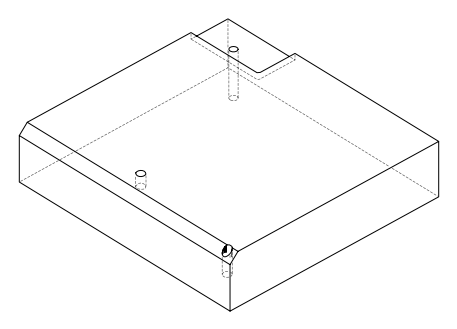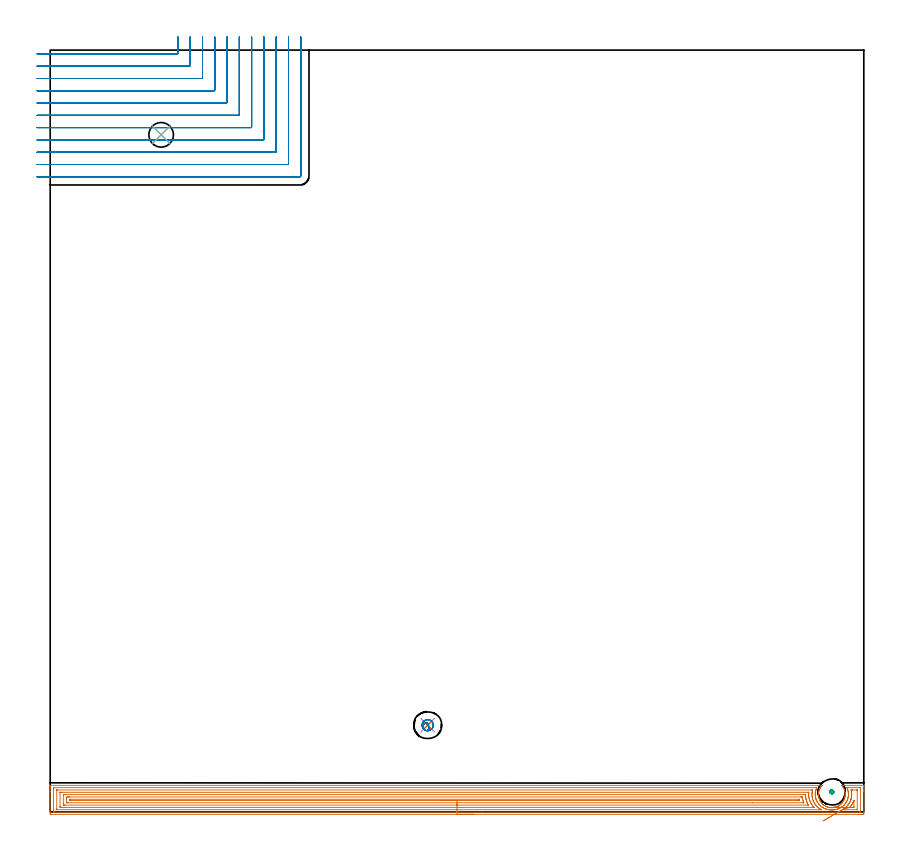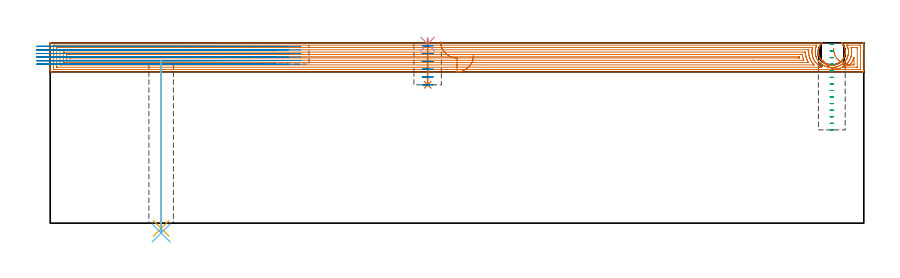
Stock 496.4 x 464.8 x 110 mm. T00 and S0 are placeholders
(PLAN: 8 operations, 7 tool changes, 54.6 min)
(1 AREA_MILL | FG_CHAMFER_SURFACE | UGT0205_001 | 27.68 min | 77715 mm3)
(2 MILL_CORNER_NOTCH_RECTANGULAR | CORNER_NOTCH_RECTANGULAR | NXT0201_010 | Follow Part, ap 2.5, ae 75% | 24.46 min | 168838 mm3)
(3 MILL_BLIND_HOLE_FROM_SOLID_MATERIAL | STEP1POCKET | UGT0201_132 | Spiral | 0.62 min | 9949 mm3)
(4 SPOT_DRILL | STEP1POCKET_1 | NXT0321_9005460120000 | 0.03 min | 2 mm3)
(5 DRILL_THROUGH_HOLE_FROM_SOLID_MATERIAL | STEP1HOLE | NXT0301_065 | 0.41 min | 6678 mm3)
(6 DRILL_TO_ENLARGE_THROUGH_HOLE | STEP1HOLE | UGT0301_041 | 0.42 min | 10411 mm3)
(7 DRILL_BLIND_HOLE_INTO_CENTER | STEP1POCKET_1 | NXT0301_128 | 0.11 min | 2748 mm3)
(8 MILL_ROUGH_BLIND_HOLE_CONTOUR | STEP1POCKET_1 | NXT0201_010 | Spiral | 0.86 min | 2908 mm3)
(TOOL UGT0205_001 | Chamfer Mill 20 x 3 x 45 deg. | D20 FL50 Z2)
(TOOL NXT0201_010 | ENDMILL 10mm [2P460-1000-NA 1630] | D10 FL30 Z6)
(TOOL UGT0201_132 | Carbide End Mill 14.0 | D14 FL30 Z4)
(TOOL NXT0321_9005460120000 | NC Spot Drill, 142deg, 12mm, Carbide, Uncoated | D12 PA142 FL30 Z2)
(TOOL NXT0301_065 | Carbide Drill 9.4mm [860.1-0940-075A1-MM 2214] | D9.4 PA140 FL98 Z2)
(TOOL UGT0301_041 | Twist Drill 15 mm | D15 PA118 FL114 Z2)
(TOOL NXT0301_128 | Carbide Drill 12mm [861.1-1200-036A1-GP GC34] | D12 PA150 FL37.4 Z2)
(OP 1 AREA_MILL)
G17 G21 G94 G90
T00 M6
G54
G17 G0 G90 X258.2 Y-1.5 S1061 M3
G43 Z120. H0
Z102.3
G94 G1 X258.162 Z101.428 F250.
X258.048 Z100.564
X257.859 Z99.712
X257.597 Z98.88
X257.263 Z98.074
X256.86 Z97.3
X256.392 Z96.564
X255.86 Z95.872
X255.271 Z95.229
X254.628 Z94.64
X253.936 Z94.109
X253.2 Z93.64
X252.426 Z93.237
X251.62 Z92.903
X250.788 Z92.641
X249.936 Z92.452
X249.072 Z92.338
X248.2 Z92.3
X0.624
X0.157 Y-1.495 Z92.303
X0.009 Y-1.492 Z92.306
X0. Y-1.034 Z92.764
Y12.47 Z106.266
Y14.851 Z108.646
Y15.551 Z109.35
Y15.831 Z109.63
X0.007 Y16.19 Z109.981
X0.008 Y16.197 Z109.988
X0.177 Y16.2 Z110.
X470.75
X470.874 Y16.195 Z109.991
X470.875 Y16.189 Z109.986
X470.8 Y16.101 Z109.9
X470.75 Y16.043 Z109.843
X470.607 Y15.876 Z109.676
X470.435 Y15.656 Z109.456
X470.275 Y15.437 Z109.237
X470.015 Y15.045 Z108.845
X469.771 Y14.646 Z108.446
X469.724 Y14.559 Z108.359
X469.512 Y14.123 Z107.923
X469.324 Y13.68 Z107.48
X469.166 Y13.243 Z107.043
X469.038 Y12.802 Z106.602
X468.878 Y12.124 Z105.924
X468.846 Y11.924 Z105.724
X468.795 Y11.485 Z105.285
X468.764 Y11.046 Z104.846
X468.758 Y10.606 Z104.406
X468.776 Y10.167 Z103.967
X468.817 Y9.728 Z103.528
X468.876 Y9.289 Z103.089
X468.973 Y8.842 Z102.642
X469.086 Y8.411 Z102.211
X469.229 Y7.969 Z101.769
X469.398 Y7.533 Z101.333
X469.576 Y7.141 Z100.941
X469.771 Y6.755 Z100.555
X469.829 Y6.654 Z100.454
X470.11 Y6.211 Z100.008
X470.411 Y5.776 Z99.576
X470.56 Y5.585 Z99.383
X470.665 Y5.457 Z99.256
X471.184 Y4.899 Z98.696
X471.367 Y4.722 Z98.52
X471.558 Y4.551 Z98.349
X471.893 Y4.28 Z98.078
X472.091 Y4.132 Z97.928
X472.237 Y4.021 Z97.818
X472.343 Y3.946 Z97.745
X472.452 Y3.875 Z97.674
X472.894 Y3.614 Z97.412
X473.345 Y3.376 Z97.173
X473.432 Y3.337 Z97.134
X473.64 Y3.242 Z97.04
X473.859 Y3.143 Z96.939
X474.047 Y3.07 Z96.868
X474.238 Y3.002 Z96.801
X474.684 Y2.867 Z96.665
X475.132 Y2.753 Z96.551
X475.219 Y2.737 Z96.533
X475.578 Y2.667 Z96.465
X475.892 Y2.624 Z96.42
X476.025 Y2.607 Z96.401
X476.113 Y2.601 Z96.391
X476.472 Y2.569 Z96.365
X476.57 Y2.565 Z96.362
X476.651 Y2.563 Z96.356
X476.919 Y2.552 Z96.351
X477.307 Y2.572 Z96.36
X477.366 Y2.574 Z96.364
X477.812 Y2.611 Z96.406
X477.9 Y2.624 Z96.418
X478.26 Y2.674 Z96.471
X478.558 Y2.732 Z96.531
X478.706 Y2.761 Z96.56
X478.818 Y2.79 Z96.589
X479.154 Y2.878 Z96.675
X479.599 Y3.017 Z96.814
X479.94 Y3.142 Z96.941
X480.492 Y3.395 Z97.193
X480.582 Y3.444 Z97.239
X480.943 Y3.635 Z97.434
X481.386 Y3.9 Z97.7
X481.562 Y4.02 Z97.82
X481.926 Y4.295 Z98.094
X482.279 Y4.584 Z98.383
X482.369 Y4.668 Z98.467
X482.616 Y4.898 Z98.697
X482.901 Y5.194 Z98.994
X483.142 Y5.465 Z99.265
X483.173 Y5.5 Z99.3
X483.387 Y5.776 Z99.576
X483.562 Y6.026 Z99.825
X483.69 Y6.21 Z100.009
X483.97 Y6.655 Z100.454
X484.066 Y6.821 Z100.621
X484.125 Y6.94 Z100.74
X484.242 Y7.174 Z100.974
X484.403 Y7.533 Z101.333
X484.571 Y7.969 Z101.769
X484.714 Y8.411 Z102.211
X484.828 Y8.849 Z102.649
X484.922 Y9.289 Z103.089
X484.96 Y9.492 Z103.292
X485.022 Y10.167 Z103.967
X485.042 Y10.606 Z104.406
X485.036 Y11.046 Z104.846
X485.006 Y11.478 Z105.278
X484.957 Y11.924 Z105.724
X484.762 Y12.802 Z106.602
X484.634 Y13.243 Z107.043
X484.476 Y13.68 Z107.48
X484.288 Y14.123 Z107.923
X484.078 Y14.559 Z108.359
X483.805 Y15.013 Z108.813
X483.525 Y15.437 Z109.237
X483.365 Y15.656 Z109.456
X483.263 Y15.788 Z109.588
X483.194 Y15.876 Z109.676
X483.087 Y16.001 Z109.8
X482.937 Y16.175 Z109.973
X482.934 Y16.182 Z109.979
X482.928 Y16.194 Z109.992
X483.263 Y16.2 Z110.
X496.223
X496.392 Y16.197 Z109.988
X496.393 Y16.19 Z109.981
X496.4 Y15.83 Z109.63
Y15.551 Z109.35
Y14.851 Z108.646
Y13.619 Z107.416
Y13.086 Z106.881
Y12.47 Z106.266
Y-0.418 Z93.379
X496.395 Y-1.034 Z92.764
X496.39 Y-1.492 Z92.306
X496.243 Y-1.495 Z92.303
X495.776 Y-1.499 Z92.301
X495.304 Y-1.5 Z92.3
X248.2
Y-0.086 Z93.714
X2.412 Y-0.085 Z93.715
X2.344
X2.031 Y-0.079 Z93.721
X2.01 Y0.023 Z93.823
X2.003 Y0.252 Z94.052
X2.001 Y0.731 Z94.531
X2. Y1.138 Z94.938
X2.001 Y13.969 Z107.769
X2.003 Y14.372 Z108.172
X2.01 Y14.774 Z108.574
X2.412 Y14.784 Z108.584
X2.479 Y14.785 Z108.585
X467.242
X467.559 Y14.781 Z108.581
X467.705 Y14.779 Z108.579
X467.372 Y13.969 Z107.769
X467.318 Y13.828 Z107.628
X467.175 Y13.415 Z107.215
X467.102 Y13.159 Z106.959
X467.083 Y13.086 Z106.886
X466.935 Y12.441 Z106.241
X466.888 Y12.204 Z106.004
X466.82 Y11.672 Z105.472
X466.791 Y11.321 Z105.121
X466.771 Y10.838 Z104.638
X466.774 Y10.439 Z104.239
X466.803 Y9.924 Z103.724
X466.841 Y9.556 Z103.356
X466.943 Y8.903 Z102.703
X466.996 Y8.674 Z102.474
X467.175 Y7.978 Z101.778
X467.235 Y7.791 Z101.591
X467.265 Y7.703 Z101.503
X467.457 Y7.218 Z101.018
X467.591 Y6.909 Z100.709
X467.71 Y6.652 Z100.452
X467.985 Y6.109 Z99.909
X468.036 Y6.026 Z99.826
X468.069 Y5.975 Z99.775
X468.633 Y5.144 Z98.944
X468.963 Y4.727 Z98.527
X469.394 Y4.261 Z98.061
X469.856 Y3.802 Z97.602
X470.363 Y3.379 Z97.179
X470.75 Y3.083 Z96.883
X470.998 Y2.908 Z96.708
X471.611 Y2.529 Z96.329
X471.669 Y2.496 Z96.296
X472.241 Y2.204 Z96.004
X472.538 Y2.067 Z95.867
X472.829 Y1.937 Z95.737
X473.282 Y1.761 Z95.561
X473.432 Y1.712 Z95.512
X473.749 Y1.614 Z95.414
X474.325 Y1.462 Z95.262
X474.531 Y1.41 Z95.21
X475.219 Y1.282 Z95.082
X475.611 Y1.227 Z95.027
X476.113 Y1.18 Z94.98
X476.579 Y1.153 Z94.953
X477.007 Y1.146 Z94.946
X477.463 Y1.163 Z94.963
X477.9 Y1.198 Z94.998
X478.279 Y1.24 Z95.04
X478.794 Y1.317 Z95.117
X479.045 Y1.366 Z95.166
X479.336 Y1.426 Z95.226
X479.688 Y1.512 Z95.312
X479.77 Y1.533 Z95.333
X480.053 Y1.614 Z95.414
X480.507 Y1.761 Z95.561
X480.582 Y1.788 Z95.588
X481.092 Y1.992 Z95.792
X481.476 Y2.168 Z95.968
X481.7 Y2.275 Z96.075
X482.121 Y2.496 Z96.296
X482.315 Y2.604 Z96.404
X482.369 Y2.636 Z96.436
X482.737 Y2.859 Z96.659
X483.263 Y3.238 Z97.038
X483.344 Y3.299 Z97.099
X483.443 Y3.379 Z97.179
X483.83 Y3.702 Z97.502
X484.157 Y4. Z97.8
X484.289 Y4.131 Z97.931
X484.414 Y4.261 Z98.061
X484.716 Y4.592 Z98.392
X485.051 Y4.984 Z98.784
X485.121 Y5.074 Z98.874
X485.171 Y5.144 Z98.944
X485.483 Y5.599 Z99.399
X485.758 Y6.026 Z99.826
X485.829 Y6.141 Z99.941
X485.944 Y6.341 Z100.141
X486.13 Y6.726 Z100.526
X486.211 Y6.909 Z100.709
X486.394 Y7.347 Z101.147
X486.555 Y7.791 Z101.591
X486.624 Y8.003 Z101.803
X486.812 Y8.674 Z102.474
X486.818 Y8.694 Z102.494
X486.838 Y8.789 Z102.589
X486.952 Y9.444 Z103.244
X486.964 Y9.556 Z103.356
X487.02 Y10.259 Z104.059
X487.025 Y10.439 Z104.239
X487.024 Y11.138 Z104.938
X487.01 Y11.321 Z105.121
X486.934 Y12.109 Z105.909
X486.916 Y12.204 Z106.004
X486.838 Y12.568 Z106.368
X486.712 Y13.086 Z106.886
X486.669 Y13.253 Z107.053
X486.426 Y13.969 Z107.769
X486.145 Y14.653 Z108.453
X486.11 Y14.748 Z108.548
X486.1 Y14.78 Z108.58
X486.115 Y14.781 Z108.581
X486.218 Y14.783 Z108.583
X486.425 Y14.785 Z108.585
X486.838 Y14.786 Z108.586
X493.988 Y14.785 Z108.585
X494.056
X494.369 Y14.779 Z108.579
X494.39 Y14.677 Z108.477
X494.397 Y14.448 Z108.248
X494.399 Y13.969 Z107.769
X494.4 Y13.563 Z107.363
X494.399 Y0.731 Z94.531
X494.397 Y0.328 Z94.128
X494.39 Y-0.075 Z93.725
X493.988 Y-0.084 Z93.716
X493.921 Y-0.085 Z93.715
X263.454 Y-0.086 Z93.714
X248.2
Y1.328 Z95.128
X4.199 Y1.329 Z95.129
X4.103 Y1.33 Z95.13
X4.027 Y1.333 Z95.133
X4.011 Y1.335 Z95.135
X4.007 Y1.362 Z95.162
X4.004 Y1.417 Z95.217
X4.001 Y1.614 Z95.414
X4. Y1.81 Z95.61
X4.001 Y13.086 Z106.886
X4.002 Y13.281 Z107.081
X4.007 Y13.348 Z107.148
X4.01 Y13.365 Z107.165
X4.02 Y13.367 Z107.167
X4.055 Y13.369 Z107.169
X4.199 Y13.371 Z107.171
X464.494
X465.101 Y13.369 Z107.169
X465.104 Y13.367 Z107.167
X465.11 Y13.361 Z107.161
X465.052 Y13.086 Z106.886
X464.954 Y12.632 Z106.432
X464.88 Y12.204 Z106.004
X464.836 Y11.866 Z105.666
X464.79 Y11.321 Z105.121
X464.777 Y11.042 Z104.842
X464.774 Y10.439 Z104.239
X464.786 Y10.15 Z103.95
X464.836 Y9.556 Z103.356
X464.886 Y9.169 Z102.969
X464.973 Y8.674 Z102.474
X465.122 Y8.054 Z101.854
X465.199 Y7.791 Z101.591
X465.388 Y7.193 Z100.993
X465.497 Y6.909 Z100.709
X465.568 Y6.73 Z100.53
X465.905 Y6.026 Z99.826
X466.281 Y5.348 Z99.148
X466.413 Y5.144 Z98.944
X466.663 Y4.767 Z98.567
X467.04 Y4.261 Z98.061
X467.175 Y4.09 Z97.89
X467.828 Y3.379 Z97.179
X468.069 Y3.139 Z96.939
X468.406 Y2.825 Z96.625
X468.797 Y2.496 Z96.296
X468.963 Y2.364 Z96.164
X469.524 Y1.942 Z95.742
X469.856 Y1.732 Z95.532
X470.345 Y1.428 Z95.228
X470.491 Y1.335 Z95.135
X470.434 Y1.333 Z95.133
X470.144 Y1.33 Z95.13
X469.856 Y1.329 Z95.129
X469.252 Y1.328 Z95.128
X248.2
Y2.743 Z96.543
X6.88
X6.63 Y2.744 Z96.544
X6.132 Y2.748 Z96.548
X6.021 Y2.75 Z96.55
X6.01 Y2.942 Z96.742
X6. Y3.365 Z97.165
Y3.379 Z97.179
X6.001 Y11.865 Z105.665
X6.003 Y11.919 Z105.719
X6.008 Y11.945 Z105.745
X6.012 Y11.95 Z105.75
X6.023 Y11.952 Z105.752
X6.238 Y11.956 Z105.756
X6.88 Y11.957 Z105.757
X7.13
X462.062
X462.706 Y11.954 Z105.754
X462.797 Y11.952 Z105.752
X462.815 Y11.951 Z105.751
X462.809 Y11.795 Z105.595
X462.798 Y11.6 Z105.4
X462.778 Y11.251 Z105.051
X462.768 Y10.439 Z104.239
Y10.378 Z104.178
X462.827 Y9.556 Z103.356
X462.839 Y9.425 Z103.225
X462.959 Y8.674 Z102.474
X463.015 Y8.369 Z102.169
X463.162 Y7.791 Z101.591
X463.347 Y7.159 Z100.959
X463.435 Y6.909 Z100.709
X463.6 Y6.455 Z100.255
X463.793 Y6.026 Z99.826
X463.955 Y5.675 Z99.475
X464.249 Y5.144 Z98.944
X464.494 Y4.717 Z98.517
X464.799 Y4.261 Z98.061
X465.388 Y3.444 Z97.244
X465.443 Y3.379 Z97.179
X465.856 Y2.916 Z96.716
X465.996 Y2.747 Z96.547
X465.99 Y2.746 Z96.546
X465.951 Y2.744 Z96.544
X465.871 Y2.743 Z96.543
X465.71
X248.2
Y4.157 Z97.957
X8.668
X8.562 Y4.159 Z97.959
X8.351 Y4.164 Z97.964
X8.01 Y4.174 Z97.974
X8.008 Y4.261 Z98.061
X8.001 Y4.92 Z98.72
Y10.215 Z104.015
X8.004 Y10.439 Z104.239
X8.007 Y10.52 Z104.32
X8.009 Y10.535 Z104.335
X8.105 Y10.538 Z104.338
X8.246 Y10.541 Z104.341
X8.457 Y10.543 Z104.343
X8.562
X460.131 Y10.542 Z104.342
X460.342 Y10.541 Z104.341
X460.755 Y10.536 Z104.336
X460.762 Y10.439 Z104.239
X460.815 Y9.658 Z103.458
X460.826 Y9.556 Z103.356
X460.919 Y8.795 Z102.595
X460.937 Y8.674 Z102.474
X460.941 Y8.652 Z102.452
X461.035 Y8.181 Z101.981
X461.127 Y7.791 Z101.591
X461.194 Y7.519 Z101.319
X461.384 Y6.909 Z100.709
X461.62 Y6.217 Z100.017
X461.698 Y6.026 Z99.826
X461.812 Y5.758 Z99.558
X462.109 Y5.144 Z98.944
X462.433 Y4.531 Z98.331
X462.582 Y4.261 Z98.061
X462.633 Y4.165 Z97.965
X461.918 Y4.157 Z97.957
X248.2
Y5.571 Z99.371
X10.916
X10.456 Y5.572 Z99.372
X10.018 Y5.575 Z99.375
X10.01 Y5.578 Z99.378
X10.004 Y5.59 Z99.39
X10.001 Y6.026 Z99.826
X10. Y6.476 Z100.276
Y7.791 Z101.591
X10.001 Y8.24 Z102.04
X10.003 Y8.674 Z102.474
X10.007 Y9.117 Z102.917
X10.456 Y9.123 Z102.923
X10.89 Y9.127 Z102.927
X11.349 Y9.128 Z102.928
X11.782 Y9.129 Z102.929
X457.777
X458.237 Y9.128 Z102.928
X458.674 Y9.125 Z102.925
X458.846 Y9.122 Z102.922
X458.892 Y8.91 Z102.71
X458.934 Y8.674 Z102.474
X459.08 Y7.842 Z101.642
X459.092 Y7.791 Z101.591
X459.131 Y7.63 Z101.43
X459.336 Y6.909 Z100.709
X459.418 Y6.625 Z100.425
X459.765 Y5.632 Z99.432
X459.782 Y5.582 Z99.382
X459.744 Y5.578 Z99.378
X459.588 Y5.575 Z99.375
X459.131 Y5.572 Z99.372
X428.701 Y5.571 Z99.371
X248.2
Y6.985 Z100.785
X12.243 Y6.986 Z100.786
X12.164
X12.052 Y6.992 Z100.792
X12.009 Y6.998 Z100.798
X12.004 Y7.022 Z100.822
X12.001 Y7.049 Z100.849
Y7.148 Z100.948
X12.007 Y7.276 Z101.076
X12.036 Y7.708 Z101.508
X12.226 Y7.714 Z101.514
X12.243
X456.528
X456.897 Y7.711 Z101.511
X457.073 Y7.708 Z101.508
X457.111 Y7.566 Z101.366
X457.259 Y6.992 Z100.792
X457.188 Y6.99 Z100.79
X456.45 Y6.986 Z100.786
X456.372 Y6.985 Z100.785
X248.2
X247.328 Z100.823
X246.464 Z100.937
X245.612 Z101.126
X244.78 Z101.388
X243.974 Z101.722
X243.2 Z102.125
X242.464 Z102.594
X241.772 Z103.125
X241.129 Z103.714
X240.54 Z104.357
X240.008 Z105.05
X239.54 Z105.785
X239.137 Z106.559
X238.803 Z107.365
X238.541 Z108.197
X238.352 Z109.049
X238.238 Z109.914
X238.2 Z110.785
G0 Z120.
X471.67 Y-5.463
Z99.542
G1 X472.039 Y-5.247 Z98.781
X472.463 Y-4.998 Z98.061
X472.94 Y-4.719 Z97.386
X473.466 Y-4.411 Z96.762
X474.037 Y-4.076 Z96.193
X474.648 Y-3.718 Z95.684
X475.295 Y-3.339 Z95.239
X475.974 Y-2.942 Z94.861
X476.678 Y-2.529 Z94.553
X477.403 Y-2.104 Z94.317
X478.142 Y-1.671 Z94.155
X478.891 Y-1.232 Z94.069
X479.644 Y-0.791 Z94.058
X480.395 Y-0.352 Z94.124
X481.137 Y0.084 Z94.265
X481.867 Y0.511 Z94.481
X482.577 Y0.927 Z94.77
X483.263 Y1.329 Z95.129
X483.749 Y1.614 Z95.414
X484. Y1.769 Z95.569
X484.157 Y1.871 Z95.671
X484.523 Y2.134 Z95.934
X485.013 Y2.496 Z96.296
X485.034 Y2.513 Z96.313
X485.051 Y2.526 Z96.326
X485.509 Y2.926 Z96.726
X485.944 Y3.33 Z97.13
X485.969 Y3.355 Z97.155
X485.991 Y3.379 Z97.179
X486.392 Y3.82 Z97.62
X486.771 Y4.261 Z98.061
X486.801 Y4.298 Z98.098
X486.838 Y4.346 Z98.146
X487.386 Y5.144 Z98.944
X487.521 Y5.353 Z99.153
X487.732 Y5.694 Z99.494
X487.848 Y5.911 Z99.711
X487.905 Y6.026 Z99.826
X488.131 Y6.514 Z100.314
X488.296 Y6.909 Z100.709
X488.386 Y7.146 Z100.946
X488.611 Y7.791 Z101.591
X488.615 Y7.802 Z101.602
X488.626 Y7.842 Z101.642
X488.793 Y8.509 Z102.309
X488.827 Y8.674 Z102.474
X488.932 Y9.254 Z103.054
X488.963 Y9.556 Z103.356
X489.006 Y10.063 Z103.863
X489.025 Y10.439 Z104.239
Y10.927 Z104.727
X489.012 Y11.321 Z105.121
X488.964 Y11.869 Z105.669
X488.925 Y12.204 Z106.004
X488.78 Y12.934 Z106.734
X488.747 Y13.086 Z106.886
X488.704 Y13.289 Z107.089
X488.694 Y13.343 Z107.143
X488.692 Y13.364 Z107.164
X488.75 Y13.366 Z107.166
X488.942 Y13.369 Z107.169
X489.231 Y13.371 Z107.171
X489.52
X492.201
X492.297 Y13.37 Z107.17
X492.373 Y13.367 Z107.167
X492.389 Y13.365 Z107.165
X492.393 Y13.338 Z107.138
X492.396 Y13.283 Z107.083
X492.399 Y13.086 Z106.886
X492.4 Y12.89 Z106.69
Y1.614 Z95.414
X492.398 Y1.419 Z95.219
X492.393 Y1.352 Z95.152
X492.39 Y1.335 Z95.135
X492.38 Y1.333 Z95.133
X492.345 Y1.331 Z95.131
X492.201 Y1.329 Z95.129
X483.263
X487.823 Y2.75 Z96.55
X488.354 Y3.379 Z97.179
X488.476 Y3.527 Z97.327
X488.626 Y3.718 Z97.518
X489.004 Y4.261 Z98.061
X489.211 Y4.566 Z98.366
X489.52 Y5.048 Z98.848
X489.555 Y5.108 Z98.908
X489.575 Y5.144 Z98.944
X489.777 Y5.531 Z99.331
X489.858 Y5.692 Z99.492
X490.016 Y6.026 Z99.826
X490.062 Y6.132 Z99.932
X490.133 Y6.303 Z100.103
X490.371 Y6.909 Z100.709
X490.376 Y6.919 Z100.719
X490.385 Y6.937 Z100.737
X490.387 Y6.939 Z100.739
X490.398 Y6.924 Z100.724
X490.399 Y6.909 Z100.709
X490.4 Y6.84 Z100.64
Y3.365 Z97.165
X490.39 Y2.942 Z96.742
X490.379 Y2.75 Z96.55
X490.268 Y2.748 Z96.548
X489.77 Y2.744 Z96.544
X488.626 Y2.743 Z96.543
X488.375 Y2.744 Z96.544
X488.039 Y2.747 Z96.547
X487.823 Y2.75 Z96.55
X486.952 Y2.762 Z96.6
X486.089 Y2.773 Z96.725
X485.24 Y2.785 Z96.926
X484.411 Y2.796 Z97.199
X483.61 Y2.807 Z97.544
X482.842 Y2.818 Z97.957
X482.113 Y2.827 Z98.436
X481.428 Y2.837 Z98.977
X480.793 Y2.845 Z99.575
X480.212 Y2.853 Z100.226
X479.691 Y2.86 Z100.925
X479.232 Y2.867 Z101.667
X478.84 Y2.872 Z102.446
X478.517 Y2.876 Z103.257
X478.266 Y2.88 Z104.092
X478.089 Y2.882 Z104.946
X477.987 Y2.884 Z105.813
X477.961 Z106.685
G0 Z120.
M5
M2
(OP 2 MILL_CORNER_NOTCH_RECTANGULAR)
G17 G21 G94 G90
T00 M6
G54
G17 G0 G90 X-8. Y462.5 S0 M3
G43 Z120. H1
Z107.833
G94 G1 X-5. F250.
X77.406 F500.
G3 X77.9 Y462.994 R0.5
G1 Y469.8
Y472.8 F250.
G0 Z120.
X-8. Y455.
Z107.833
G1 X-5.
X84.906 F500.
G3 X85.4 Y455.494 R0.5
G1 Y469.8
Y472.8 F250.
G0 Z120.
X-8. Y447.5
Z107.833
G1 X-5.
X92.406 F500.
G3 X92.9 Y447.994 R0.5
G1 Y469.8
Y472.8 F250.
G0 Z120.
X-8. Y440.
Z107.833
G1 X-5.
X99.905 F500.
G3 X100.4 Y440.495 R0.5
G1 Y469.8
Y472.8 F250.
G0 Z120.
X-8. Y432.5
Z107.833
G1 X-5.
X107.405 F500.
G3 X107.9 Y432.995 R0.5
G1 Y469.8
Y472.8 F250.
G0 Z120.
X-8. Y425.
Z107.833
G1 X-5.
X114.905 F500.
G3 X115.4 Y425.495 R0.5
G1 Y469.8
Y472.8 F250.
G0 Z120.
X-8. Y417.5
Z107.833
G1 X-5.
X122.404 F500.
G3 X122.9 Y417.996 R0.5
G1 Y469.8
Y472.8 F250.
G0 Z120.
X-8. Y410.
Z107.833
G1 X-5.
X129.904 F500.
G3 X130.4 Y410.496 R0.5
G1 Y469.8
Y472.8 F250.
G0 Z120.
X-8. Y402.5
Z107.833
G1 X-5.
X137.404 F500.
G3 X137.9 Y402.996 R0.5
G1 Y469.8
Y472.8 F250.
G0 Z120.
X-8. Y395.
Z107.833
G1 X-5.
X144.904 F500.
G3 X145.4 Y395.496 R0.5
G1 Y469.8
Y472.8 F250.
G0 Z120.
X-8. Y387.5
Z107.833
G1 X-5.
X152.3 F500.
G3 X152.9 Y388.1 R0.6
G1 Y469.8
Y472.8 F250.
G0 Z120.
X-8. Y462.5
Z105.667
G1 X-5.
X77.406 F500.
G3 X77.9 Y462.994 R0.5
G1 Y469.8
Y472.8 F250.
G0 Z120.
X-8. Y455.
Z105.667
G1 X-5.
X84.906 F500.
G3 X85.4 Y455.494 R0.5
G1 Y469.8
Y472.8 F250.
G0 Z120.
X-8. Y447.5
Z105.667
G1 X-5.
X92.406 F500.
G3 X92.9 Y447.994 R0.5
G1 Y469.8
Y472.8 F250.
G0 Z120.
X-8. Y440.
Z105.667
G1 X-5.
X99.905 F500.
G3 X100.4 Y440.495 R0.5
G1 Y469.8
Y472.8 F250.
G0 Z120.
X-8. Y432.5
Z105.667
G1 X-5.
X107.405 F500.
G3 X107.9 Y432.995 R0.5
G1 Y469.8
Y472.8 F250.
G0 Z120.
X-8. Y425.
Z105.667
G1 X-5.
X114.905 F500.
G3 X115.4 Y425.495 R0.5
G1 Y469.8
Y472.8 F250.
G0 Z120.
X-8. Y417.5
Z105.667
G1 X-5.
X122.404 F500.
G3 X122.9 Y417.996 R0.5
G1 Y469.8
Y472.8 F250.
G0 Z120.
X-8. Y410.
Z105.667
G1 X-5.
X129.904 F500.
G3 X130.4 Y410.496 R0.5
G1 Y469.8
Y472.8 F250.
G0 Z120.
X-8. Y402.5
Z105.667
G1 X-5.
X137.404 F500.
G3 X137.9 Y402.996 R0.5
G1 Y469.8
Y472.8 F250.
G0 Z120.
X-8. Y395.
Z105.667
G1 X-5.
X144.904 F500.
G3 X145.4 Y395.496 R0.5
G1 Y469.8
Y472.8 F250.
G0 Z120.
X-8. Y387.5
Z105.667
G1 X-5.
X152.3 F500.
G3 X152.9 Y388.1 R0.6
G1 Y469.8
Y472.8 F250.
G0 Z120.
X-8. Y462.5
Z103.5
G1 X-5.
X77.406 F500.
G3 X77.9 Y462.994 R0.5
G1 Y469.8
Y472.8 F250.
G0 Z120.
X-8. Y455.
Z103.5
G1 X-5.
X84.906 F500.
G3 X85.4 Y455.494 R0.5
G1 Y469.8
Y472.8 F250.
G0 Z120.
X-8. Y447.5
Z103.5
G1 X-5.
X92.406 F500.
G3 X92.9 Y447.994 R0.5
G1 Y469.8
Y472.8 F250.
G0 Z120.
X-8. Y440.
Z103.5
G1 X-5.
X99.905 F500.
G3 X100.4 Y440.495 R0.5
G1 Y469.8
Y472.8 F250.
G0 Z120.
X-8. Y432.5
Z103.5
G1 X-5.
X107.405 F500.
G3 X107.9 Y432.995 R0.5
G1 Y469.8
Y472.8 F250.
G0 Z120.
X-8. Y425.
Z103.5
G1 X-5.
X114.905 F500.
G3 X115.4 Y425.495 R0.5
G1 Y469.8
Y472.8 F250.
G0 Z120.
X-8. Y417.5
Z103.5
G1 X-5.
X122.404 F500.
G3 X122.9 Y417.996 R0.5
G1 Y469.8
Y472.8 F250.
G0 Z120.
X-8. Y410.
Z103.5
G1 X-5.
X129.904 F500.
G3 X130.4 Y410.496 R0.5
G1 Y469.8
Y472.8 F250.
G0 Z120.
X-8. Y402.5
Z103.5
G1 X-5.
X137.404 F500.
G3 X137.9 Y402.996 R0.5
G1 Y469.8
Y472.8 F250.
G0 Z120.
X-8. Y395.
Z103.5
G1 X-5.
X144.904 F500.
G3 X145.4 Y395.496 R0.5
G1 Y469.8
Y472.8 F250.
G0 Z120.
X-8. Y387.5
Z103.5
G1 X-5.
X152.3 F500.
G3 X152.9 Y388.1 R0.6
G1 Y469.8
Y472.8 F250.
G0 Z120.
X-8. Y462.5
Z101.333
G1 X-5.
X77.406 F500.
G3 X77.9 Y462.994 R0.5
G1 Y469.8
Y472.8 F250.
G0 Z120.
X-8. Y455.
Z101.333
G1 X-5.
X84.906 F500.
G3 X85.4 Y455.494 R0.5
G1 Y469.8
Y472.8 F250.
G0 Z120.
X-8. Y447.5
Z101.333
G1 X-5.
X92.406 F500.
G3 X92.9 Y447.994 R0.5
G1 Y469.8
Y472.8 F250.
G0 Z120.
X-8. Y440.
Z101.333
G1 X-5.
X99.905 F500.
G3 X100.4 Y440.495 R0.5
G1 Y469.8
Y472.8 F250.
G0 Z120.
X-8. Y432.5
Z101.333
G1 X-5.
X107.405 F500.
G3 X107.9 Y432.995 R0.5
G1 Y469.8
Y472.8 F250.
G0 Z120.
X-8. Y425.
Z101.333
G1 X-5.
X114.905 F500.
G3 X115.4 Y425.495 R0.5
G1 Y469.8
Y472.8 F250.
G0 Z120.
X-8. Y417.5
Z101.333
G1 X-5.
X122.404 F500.
G3 X122.9 Y417.996 R0.5
G1 Y469.8
Y472.8 F250.
G0 Z120.
X-8. Y410.
Z101.333
G1 X-5.
X129.904 F500.
G3 X130.4 Y410.496 R0.5
G1 Y469.8
Y472.8 F250.
G0 Z120.
X-8. Y402.5
Z101.333
G1 X-5.
X137.404 F500.
G3 X137.9 Y402.996 R0.5
G1 Y469.8
Y472.8 F250.
G0 Z120.
X-8. Y395.
Z101.333
G1 X-5.
X144.904 F500.
G3 X145.4 Y395.496 R0.5
G1 Y469.8
Y472.8 F250.
G0 Z120.
X-8. Y387.5
Z101.333
G1 X-5.
X152.3 F500.
G3 X152.9 Y388.1 R0.6
G1 Y469.8
Y472.8 F250.
G0 Z120.
X-8. Y462.5
Z99.167
G1 X-5.
X77.406 F500.
G3 X77.9 Y462.994 R0.5
G1 Y469.8
Y472.8 F250.
G0 Z120.
X-8. Y455.
Z99.167
G1 X-5.
X84.906 F500.
G3 X85.4 Y455.494 R0.5
G1 Y469.8
Y472.8 F250.
G0 Z120.
X-8. Y447.5
Z99.167
G1 X-5.
X92.406 F500.
G3 X92.9 Y447.994 R0.5
G1 Y469.8
Y472.8 F250.
G0 Z120.
X-8. Y440.
Z99.167
G1 X-5.
X99.905 F500.
G3 X100.4 Y440.495 R0.5
G1 Y469.8
Y472.8 F250.
G0 Z120.
X-8. Y432.5
Z99.167
G1 X-5.
X107.405 F500.
G3 X107.9 Y432.995 R0.5
G1 Y469.8
Y472.8 F250.
G0 Z120.
X-8. Y425.
Z99.167
G1 X-5.
X114.905 F500.
G3 X115.4 Y425.495 R0.5
G1 Y469.8
Y472.8 F250.
G0 Z120.
X-8. Y417.5
Z99.167
G1 X-5.
X122.404 F500.
G3 X122.9 Y417.996 R0.5
G1 Y469.8
Y472.8 F250.
G0 Z120.
X-8. Y410.
Z99.167
G1 X-5.
X129.904 F500.
G3 X130.4 Y410.496 R0.5
G1 Y469.8
Y472.8 F250.
G0 Z120.
X-8. Y402.5
Z99.167
G1 X-5.
X137.404 F500.
G3 X137.9 Y402.996 R0.5
G1 Y469.8
Y472.8 F250.
G0 Z120.
X-8. Y395.
Z99.167
G1 X-5.
X144.904 F500.
G3 X145.4 Y395.496 R0.5
G1 Y469.8
Y472.8 F250.
G0 Z120.
X-8. Y387.5
Z99.167
G1 X-5.
X152.3 F500.
G3 X152.9 Y388.1 R0.6
G1 Y469.8
Y472.8 F250.
G0 Z120.
X-8. Y462.5
Z97.
G1 X-5.
X77.406 F500.
G3 X77.9 Y462.994 R0.5
G1 Y469.8
Y472.8 F250.
G0 Z120.
X-8. Y455.
Z97.
G1 X-5.
X84.906 F500.
G3 X85.4 Y455.494 R0.5
G1 Y469.8
Y472.8 F250.
G0 Z120.
X-8. Y447.5
Z97.
G1 X-5.
X92.406 F500.
G3 X92.9 Y447.994 R0.5
G1 Y469.8
Y472.8 F250.
G0 Z120.
X-8. Y440.
Z97.
G1 X-5.
X99.905 F500.
G3 X100.4 Y440.495 R0.5
G1 Y469.8
Y472.8 F250.
G0 Z120.
X-8. Y432.5
Z97.
G1 X-5.
X107.405 F500.
G3 X107.9 Y432.995 R0.5
G1 Y469.8
Y472.8 F250.
G0 Z120.
X-8. Y425.
Z97.
G1 X-5.
X114.905 F500.
G3 X115.4 Y425.495 R0.5
G1 Y469.8
Y472.8 F250.
G0 Z120.
X-8. Y417.5
Z97.
G1 X-5.
X122.404 F500.
G3 X122.9 Y417.996 R0.5
G1 Y469.8
Y472.8 F250.
G0 Z120.
X-8. Y410.
Z97.
G1 X-5.
X129.904 F500.
G3 X130.4 Y410.496 R0.5
G1 Y469.8
Y472.8 F250.
G0 Z120.
X-8. Y402.5
Z97.
G1 X-5.
X137.404 F500.
G3 X137.9 Y402.996 R0.5
G1 Y469.8
Y472.8 F250.
G0 Z120.
X-8. Y395.
Z97.
G1 X-5.
X144.904 F500.
G3 X145.4 Y395.496 R0.5
G1 Y469.8
Y472.8 F250.
G0 Z120.
X-8. Y387.5
Z97.
G1 X-5.
X152.3 F500.
G3 X152.9 Y388.1 R0.6
G1 Y469.8
Y472.8 F250.
G0 Z120.
M5
M2
(OP 3 MILL_BLIND_HOLE_FROM_SOLID_MATERIAL)
G17 G21 G94 G90
T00 M6
G54
G17 G0 G90 X476.9 Y12.2 S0 M3
G43 Z120. H0
Z108.993
G94 G3 X477.475 Y12.775 R0.575 F250.
X476.9 Y13.35 R0.575
X475.75 Y12.2 R1.15
X476.9 Y13.35 R-1.15
X476.325 Y12.775 R0.575
X476.9 Y12.2 R0.575
G0 Z104.986
G3 X477.475 Y12.775 R0.575
X476.9 Y13.35 R0.575
X475.75 Y12.2 R1.15
X476.9 Y13.35 R-1.15
X476.325 Y12.775 R0.575
X476.9 Y12.2 R0.575
G0 Z100.979
G3 X477.475 Y12.775 R0.575
X476.9 Y13.35 R0.575
X475.75 Y12.2 R1.15
X476.9 Y13.35 R-1.15
X476.325 Y12.775 R0.575
X476.9 Y12.2 R0.575
G0 Z96.971
G3 X477.475 Y12.775 R0.575
X476.9 Y13.35 R0.575
X475.75 Y12.2 R1.15
X476.9 Y13.35 R-1.15
X476.325 Y12.775 R0.575
X476.9 Y12.2 R0.575
G0 Z92.964
G3 X477.475 Y12.775 R0.575
X476.9 Y13.35 R0.575
X475.75 Y12.2 R1.15
X476.9 Y13.35 R-1.15
X476.325 Y12.775 R0.575
X476.9 Y12.2 R0.575
G0 Z88.957
G3 X477.475 Y12.775 R0.575
X476.9 Y13.35 R0.575
X475.75 Y12.2 R1.15
X476.9 Y13.35 R-1.15
X476.325 Y12.775 R0.575
X476.9 Y12.2 R0.575
G0 Z84.95
G3 X477.475 Y12.775 R0.575
X476.9 Y13.35 R0.575
X475.75 Y12.2 R1.15
X476.9 Y13.35 R-1.15
X476.325 Y12.775 R0.575
X476.9 Y12.2 R0.575
G0 Z80.943
G3 X477.475 Y12.775 R0.575
X476.9 Y13.35 R0.575
X475.75 Y12.2 R1.15
X476.9 Y13.35 R-1.15
X476.325 Y12.775 R0.575
X476.9 Y12.2 R0.575
G0 Z76.936
G3 X477.475 Y12.775 R0.575
X476.9 Y13.35 R0.575
X475.75 Y12.2 R1.15
X476.9 Y13.35 R-1.15
X476.325 Y12.775 R0.575
X476.9 Y12.2 R0.575
G0 Z72.929
G3 X477.475 Y12.775 R0.575
X476.9 Y13.35 R0.575
X475.75 Y12.2 R1.15
X476.9 Y13.35 R-1.15
X476.325 Y12.775 R0.575
X476.9 Y12.2 R0.575
G0 Z68.921
G3 X477.475 Y12.775 R0.575
X476.9 Y13.35 R0.575
X475.75 Y12.2 R1.15
X476.9 Y13.35 R-1.15
X476.325 Y12.775 R0.575
X476.9 Y12.2 R0.575
G0 Z64.914
G3 X477.475 Y12.775 R0.575
X476.9 Y13.35 R0.575
X475.75 Y12.2 R1.15
X476.9 Y13.35 R-1.15
X476.325 Y12.775 R0.575
X476.9 Y12.2 R0.575
G0 Z60.907
G3 X477.475 Y12.775 R0.575
X476.9 Y13.35 R0.575
X475.75 Y12.2 R1.15
X476.9 Y13.35 R-1.15
X476.325 Y12.775 R0.575
X476.9 Y12.2 R0.575
G0 Z56.9
G3 X477.475 Y12.775 R0.575
X476.9 Y13.35 R0.575
X475.75 Y12.2 R1.15
X476.9 Y13.35 R-1.15
X476.325 Y12.775 R0.575
X476.9 Y12.2 R0.575
G0 Z120.
M5
M2
(OP 4 SPOT_DRILL)
G17 G21 G94 G90
T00 M6
G54
G17 G0 G90 X230.3 Y52.9 S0 M3
G43 Z120. H0
G94 G81 G98 Z109.277 F250. R113.
G80
M5
M2
(OP 5 DRILL_THROUGH_HOLE_FROM_SOLID_MATERIAL)
G17 G21 G94 G90
T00 M6
G54
G17 G0 G90 X67.7 Y413.1 S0 M3
G43 Z120. H1
G94 G81 G98 Z-3.211 F250. R99.
G80
M5
M2
(OP 6 DRILL_TO_ENLARGE_THROUGH_HOLE)
G17 G21 G94 G90
T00 M6
G54
G17 G0 G90 X67.7 Y413.1 S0 M3
G43 Z120. H0
G94 G73 G98 Z-6.006 F250. Q14.715 R99.
G80
M5
M2
(OP 7 DRILL_BLIND_HOLE_INTO_CENTER)
G17 G21 G94 G90
T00 M6
G54
G17 G0 G90 X230.3 Y52.9 S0 M3
G43 Z120. H1
G94 G81 G98 Z84.4 F250. R112.
G80
M5
M2
(OP 8 MILL_ROUGH_BLIND_HOLE_CONTOUR)
G17 G21 G94 G90
T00 M6
G54
G17 G0 G90 X230.3 Y52.9 S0 M3
G43 Z120. H1
Z108.233
G94 G3 X230.74 Y53.701 R0.522 F250.
X229.389 Y54.335 R1.391
X227.441 Y52.369 R2.25
X228.852 Y49.824 R2.488
X233.376 Y51.452 R3.4
X228.852 Y49.824 R-3.4
X231.114 Y50.638 R1.7
X230.3 Y52.9 R1.7
G0 Z103.467
G3 X230.74 Y53.701 R0.522
X229.389 Y54.335 R1.391
X227.441 Y52.369 R2.25
X228.852 Y49.824 R2.488
X233.376 Y51.452 R3.4
X228.852 Y49.824 R-3.4
X231.114 Y50.638 R1.7
X230.3 Y52.9 R1.7
G0 Z98.7
G3 X230.74 Y53.701 R0.522
X229.389 Y54.335 R1.391
X227.441 Y52.369 R2.25
X228.852 Y49.824 R2.488
X233.376 Y51.452 R3.4
X228.852 Y49.824 R-3.4
X231.114 Y50.638 R1.7
X230.3 Y52.9 R1.7
G0 Z93.933
G3 X230.74 Y53.701 R0.522
X229.389 Y54.335 R1.391
X227.441 Y52.369 R2.25
X228.852 Y49.824 R2.488
X233.376 Y51.452 R3.4
X228.852 Y49.824 R-3.4
X231.114 Y50.638 R1.7
X230.3 Y52.9 R1.7
G0 Z89.167
G3 X230.74 Y53.701 R0.522
X229.389 Y54.335 R1.391
X227.441 Y52.369 R2.25
X228.852 Y49.824 R2.488
X233.376 Y51.452 R3.4
X228.852 Y49.824 R-3.4
X231.114 Y50.638 R1.7
X230.3 Y52.9 R1.7
G0 Z84.4
G3 X230.74 Y53.701 R0.522
X229.389 Y54.335 R1.391
X227.441 Y52.369 R2.25
X228.852 Y49.824 R2.488
X233.376 Y51.452 R3.4
X228.852 Y49.824 R-3.4
X231.114 Y50.638 R1.7
X230.3 Y52.9 R1.7
G0 Z120.
M5
M2
